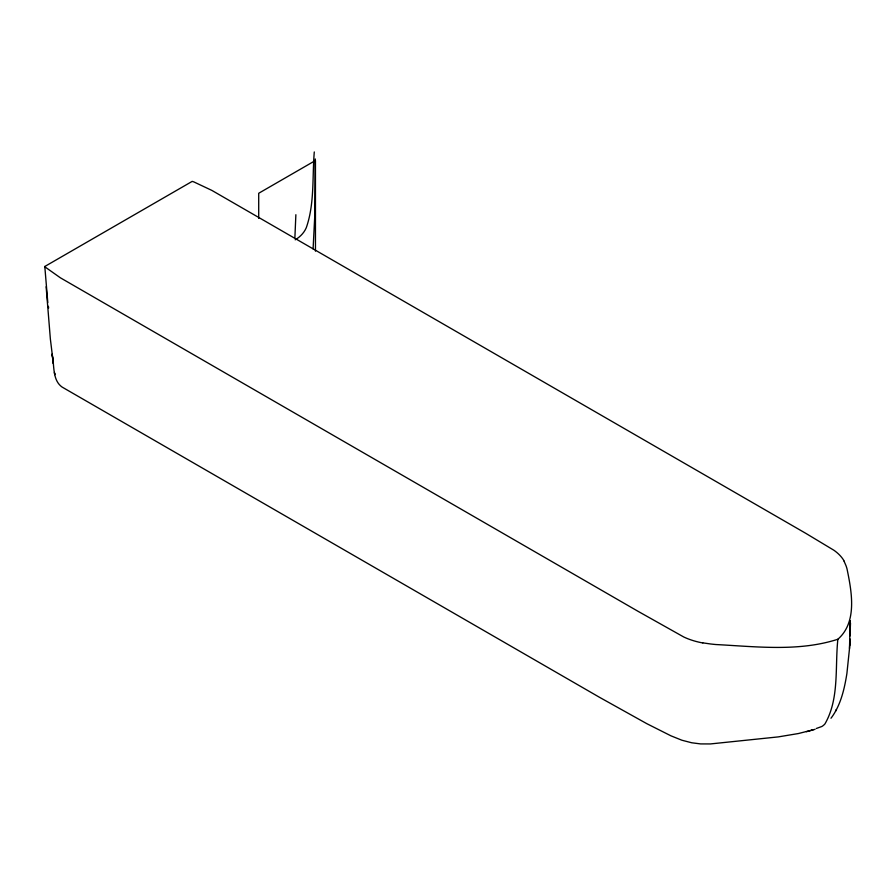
<?xml version="1.0" encoding="UTF-8"?>
<svg xmlns="http://www.w3.org/2000/svg" width="896" height="896" viewBox="0 0 896 896"><rect width="100%" height="100%" fill="white"/><g stroke="black" fill="none" stroke-linecap="round" stroke-linejoin="round"><path stroke-width="1.34" d="M315.246 158.95L314.81 215.018L313.096 248.909M850.494 623.045L850.002 635.958L850.192 620.749L849.498 648.581L846.899 673.523C844.413 689.069 840.706 705.443 830.995 718.234M314.283 151.95C312.166 177.117 314.731 203.638 306.253 227.797C304.024 232.926 299.981 237.037 295.187 239.814M844.11 561.299L846.003 565.678A134.019 77.381 0 0 1 847.011 568.848C851.771 591.92 857.461 622.16 837.861 639.251C834.893 667.229 839.518 698.69 824.925 723.946A40.062 23.128 60 0 1 821.901 726.466L816.278 728.504M295.87 214.715L294.896 237.496M849.856 642.589L850.013 638.915M849.677 645.68L849.845 642.051L849.498 648.581M835.542 711.189L836.293 709.565M47.79 302.478L44.8 266.482L192.192 181.384A21.974 12.69 0 0 1 193.85 181.91L211.87 190.411L805.896 533.4L833.963 550.29A57.77 33.354 0 0 1 844.278 561.277M837.861 639.251C798.818 651.885 756.414 646.643 715.904 644.538A134.019 77.381 0 0 1 710.416 643.955L702.845 642.858M815.069 729.322L798.392 733.544L778.21 736.904L710.382 743.938L700.627 743.915L691.723 742.773L681.878 740.219L671.003 735.851L646.8 723.666L599.637 697.379L62.104 387.072C51.912 379.893 54.634 364.582 52.035 354.144L53.368 363.608L50.366 338.99L46.133 286.754M806.422 731.718L812.974 729.926L811.866 730.229M54.41 372.445L54.723 373.901M54.555 373.094L54.88 374.674M48.362 306.286L48.653 308M315.459 251.16L315.459 160.496L258.709 193.267L258.709 218.378M44.8 266.482A21.974 12.69 0 0 0 45.707 267.434L60.435 277.838L637.997 611.285L683.771 637A57.77 33.354 0 0 0 702.789 642.958"/></g></svg>
